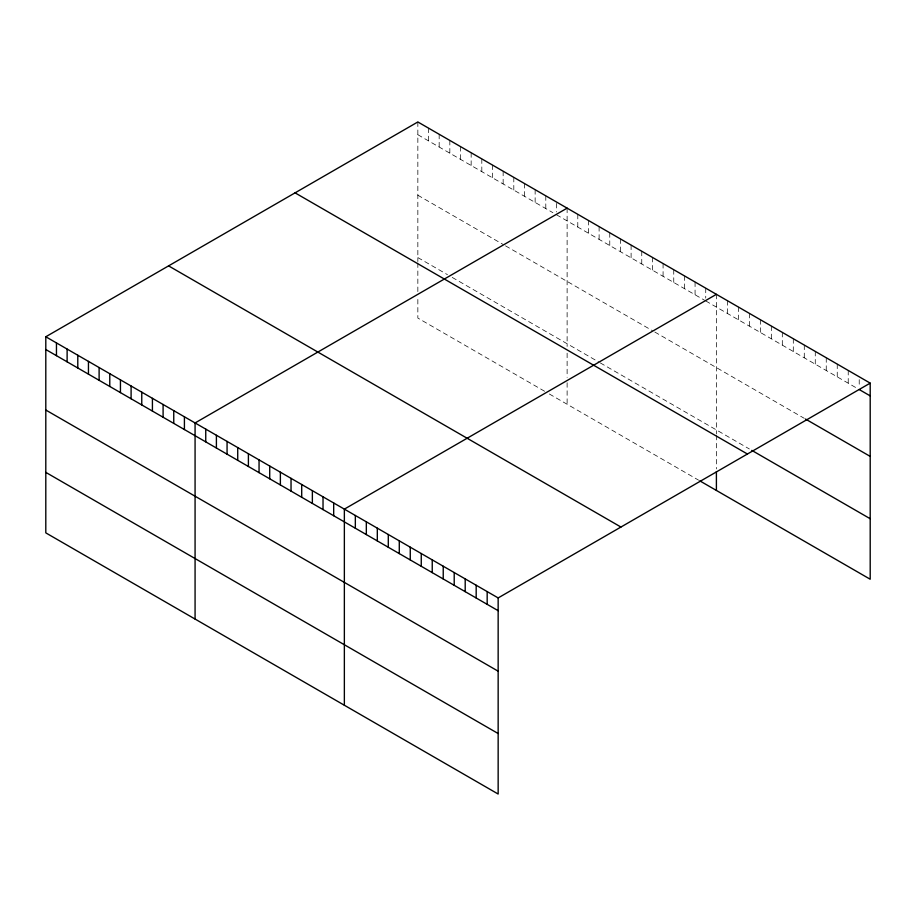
<?xml version="1.0" encoding="UTF-8"?>
<svg xmlns="http://www.w3.org/2000/svg" width="916" height="916" viewBox="0 0 916 916"><rect width="100%" height="100%" fill="white"/><g stroke="black" fill="none" stroke-linecap="round" stroke-linejoin="round"><path stroke-width="0.69" stroke-dasharray="4.58 3.44" d="M417.845 121.965L417.845 261.598M417.845 134.721L552.909 212.695M556.459 214.756L704.553 300.253M705.732 300.94L856.769 388.132M417.845 195.222L503.147 244.48M505.517 245.843L652.421 330.665M654.791 332.027L804.282 418.337M417.845 257.568L447.466 274.663M452.206 277.399L599.11 362.221M600.289 362.908L749.357 448.966M544.608 391.258L417.845 318.07L417.845 297.906M549.348 393.995L698.633 480.179M859.219 379.625L859.219 386.712M848.227 370.442L848.227 383.197M837.247 364.099L837.247 376.854M826.255 357.755L826.255 370.522M815.274 351.412L815.274 364.179M804.282 345.069L804.282 357.835M793.302 338.737L793.302 351.492M782.31 332.394L782.31 345.149M771.329 326.05L771.329 338.805M760.337 319.707L760.337 332.462M749.357 313.364L749.357 326.119M738.376 307.02L738.376 319.776M727.384 300.677L727.384 313.432M716.404 294.334L716.404 433.966M716.404 435.318L716.404 468.923M705.732 288.174L705.732 298.101M695.072 282.025L695.072 294.78M684.412 275.865L684.412 288.62M673.752 269.705L673.752 282.471M663.081 263.556L663.081 276.311M652.421 257.396L652.421 270.151M641.761 251.236L641.761 264.003M631.101 245.087L631.101 257.843M620.43 238.927L620.43 251.682M609.77 232.779L609.77 245.534M599.11 226.618L599.11 239.374M588.45 220.458L588.45 233.214M577.79 214.31L577.79 227.065M567.119 208.15L567.119 346.443M567.119 353.164L567.119 377.369M567.119 382.739L567.119 404.254M556.459 203.409L556.459 211.917M545.799 195.841L545.799 208.596M535.139 189.681L535.139 202.436M524.467 183.521L524.467 196.287M513.807 177.372L513.807 190.127M503.147 171.212L503.147 183.967M492.487 165.052L492.487 177.819M481.816 158.903L481.816 171.658M471.156 152.743L471.156 165.498M460.496 146.594L460.496 159.35M449.836 140.434L449.836 153.19M439.165 134.274L439.165 147.029M428.505 128.126L428.505 140.881M417.845 262.949L417.845 292.525"/><path stroke-width="1.37" d="M45.8 336.767L498.155 597.93L498.155 794.035L45.8 532.872L45.8 336.767L417.845 121.965L870.2 383.128L870.2 579.233L699.813 480.866M567.119 208.15L195.074 422.952L195.074 619.056M716.404 294.334L344.359 509.136L344.359 705.24M498.155 597.93L870.2 383.128M859.219 389.54L870.2 395.884M805.508 419.047L870.2 456.397M751.796 450.374L870.2 518.731M295.067 192.852L747.422 454.015M168.578 265.88L620.933 527.043M45.8 349.523L498.155 610.686M45.8 410.025L498.155 671.188M45.8 472.37L498.155 733.533M716.404 471.614L716.404 490.438M487.175 591.587L487.175 604.342M476.183 585.244L476.183 597.999M465.202 578.901L465.202 591.656M454.21 572.557L454.21 585.313M443.23 566.214L443.23 578.969M432.238 559.871L432.238 572.626M421.257 553.527L421.257 566.283M410.265 547.184L410.265 559.939M399.284 540.841L399.284 553.607M388.292 534.497L388.292 547.264M377.312 528.154L377.312 540.921M366.331 521.822L366.331 534.578M355.339 515.479L355.339 528.234M333.687 502.976L333.687 515.731M323.027 496.815L323.027 509.582M312.367 490.667L312.367 503.422M301.707 484.507L301.707 497.262M291.036 478.347L291.036 491.113M280.376 472.198L280.376 484.953M269.716 466.038L269.716 478.793M259.056 459.878L259.056 472.645M248.396 453.729L248.396 466.484M237.725 447.569L237.725 460.324M227.065 441.42L227.065 454.176M216.405 435.26L216.405 448.016M205.745 429.1L205.745 441.856M184.414 416.791L184.414 429.547M173.754 410.631L173.754 423.398M163.094 404.483L163.094 417.238M152.422 398.323L152.422 411.078M141.762 392.163L141.762 404.929M131.102 386.014L131.102 398.769M120.443 379.854L120.443 392.609M109.771 373.694L109.771 386.46M99.111 367.545L99.111 380.3M88.451 361.385L88.451 374.14M77.791 355.236L77.791 367.992M67.12 349.076L67.12 361.831M56.46 342.916L56.46 355.671"/></g></svg>
